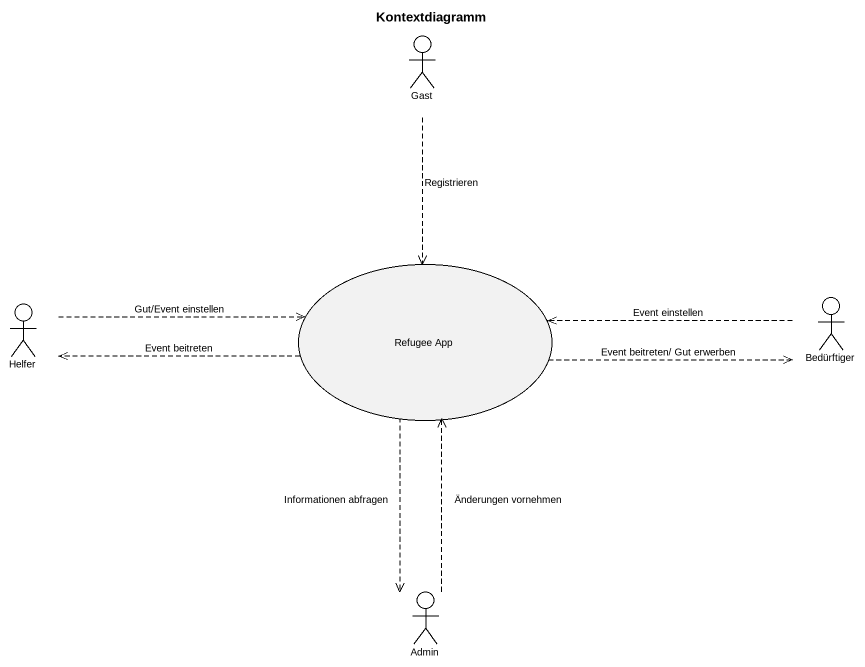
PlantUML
@startuml
title Kontextdiagramm
actor Gast
usecase "Refugee App" as Refugee_App
actor Helfer
actor Bedürftiger
actor Admin
Gast ..> Refugee_App : Registrieren
Refugee_App .left.> Helfer : Event beitreten
Refugee_App .right.> Bedürftiger : Event beitreten/ Gut erwerben
Refugee_App ..> Admin : Informationen abfragen
Helfer .right.> Refugee_App : Gut/Event einstellen
Bedürftiger .left.> Refugee_App : Event einstellen
Admin .up.> Refugee_App : Änderungen vornehmen
@enduml
